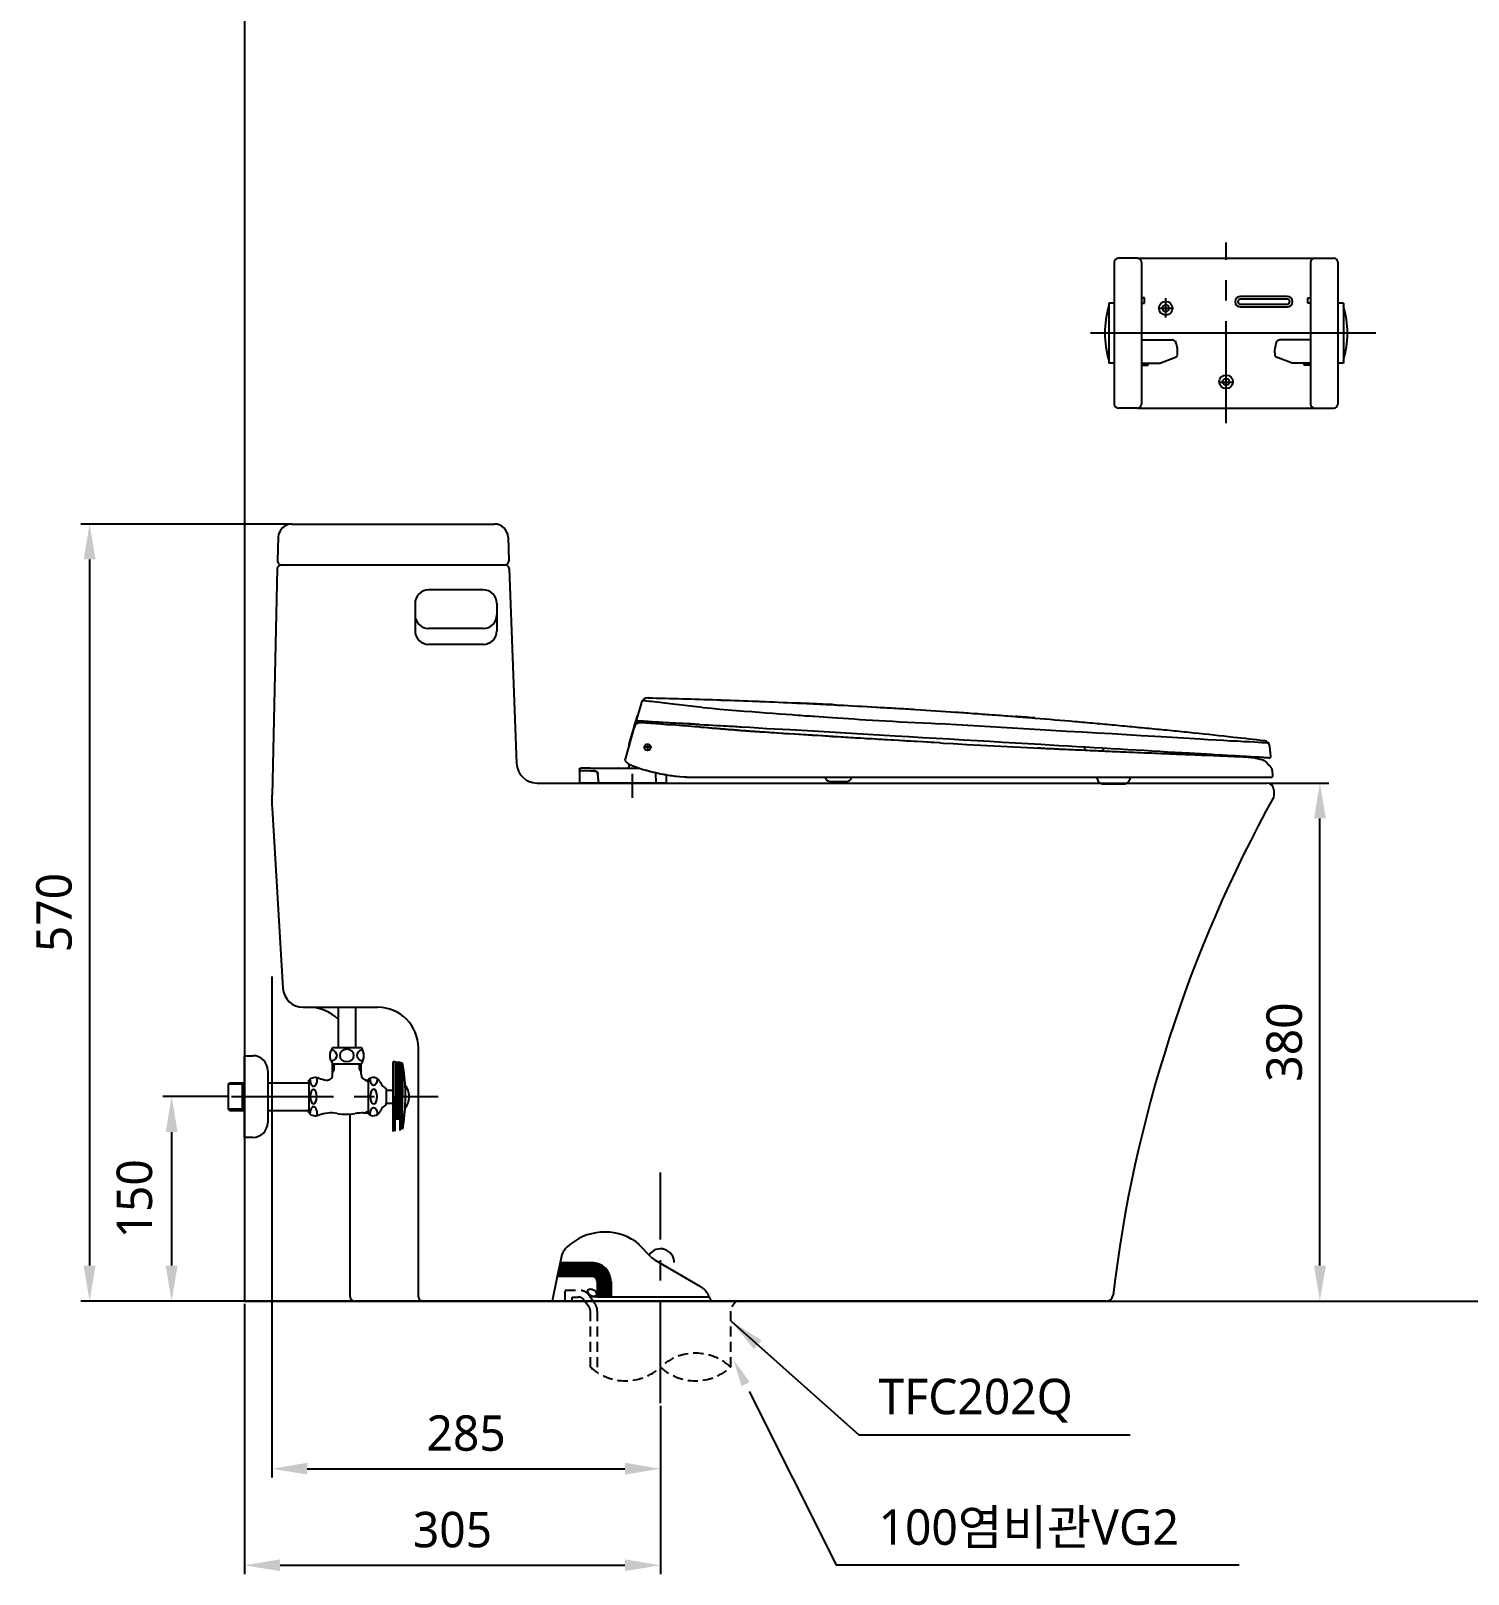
# Model space of a CAD drawing. Extents: x 1148 to 3312, y 113 to 2377.
# Drawn here: x 1155 to 2210, y 113 to 1245 of the extents above; entities that cross this region are included whole.
import ezdxf

# ---------------------------------------------------------------- set-up
doc = ezdxf.new("R2010")
doc.units = 0
doc.header["$LTSCALE"] = 30
doc.header["$MEASUREMENT"] = 0
doc.linetypes.add('CENTER', pattern=[2, 1.25, -0.25, 0.25, -0.25])
doc.linetypes.add('HIDDEN', pattern=[0.375, 0.25, -0.125])
doc.layers.get('0').update_dxf_attribs({"linetype": 'CONTINUOUS'})
doc.layers.get('DEFPOINTS').update_dxf_attribs({"linetype": 'CONTINUOUS'})
for name, color, linetype in [('1', 7, 'CONTINUOUS'), ('2', 2, 'CONTINUOUS'), ('3', 3, 'CONTINUOUS'), ('4', 4, 'CONTINUOUS'), ('6', 6, 'CONTINUOUS'), ('CENTER', 2, 'CENTER'), ('FAUCET', 4, 'CONTINUOUS')]:
    doc.layers.add(name, color=color, linetype=linetype)
doc.styles.add('ROMANS', font='romans', dxfattribs={"height": 10.144927})
doc.styles.get("Standard").update_dxf_attribs({"font": 'NanumGothic.ttf'})
doc.dimstyles.get("Standard").update_dxf_attribs({"dimtxt": 2.7, "dimasz": 2.5, "dimexe": 1.5, "dimexo": 1.5, "dimgap": 1.5, "dimtad": 1, "dimdec": 0, "dimlfac": 10, "dimzin": 0, "dimdsep": 46, "dimtxsty": 'Standard', "dimcen": 0, "dimclrt": 2, "dimadec": 0, "dimazin": 0, "dimtfac": 1, "dimtdec": 0, "dimtmove": 0, "dimatfit": 3, "dimfxl": 0, "dimtolj": 1, "dimtzin": 0, "dimarcsym": 0})

# ---------------------------------------------------------------- blocks, each defined once
blk = doc.blocks.new('*D11')
at = {"layer": '3', "color": 3, "lineweight": -2}
for p, q in [((1312.3, 310.9), (1312.3, 112.6)), ((1617.3, 236.1), (1617.3, 112.6)), ((1338.3, 119.1), (1591.3, 119.1))]:
    blk.add_line(p, q, dxfattribs=at)
at = {"layer": '3', "color": 3}
for points in [[(1338.3, 123.4), (1338.3, 114.8), (1312.3, 119.1)], [(1591.3, 123.4), (1591.3, 114.8), (1617.3, 119.1)]]:
    blk.add_solid(points, dxfattribs=at)
at = {"layer": 'DEFPOINTS', "color": 0}
for p in [(1312.3, 312.9), (1617.3, 238), (1617.3, 119.1)]:
    blk.add_point(p, dxfattribs=at)
at = {"layer": '3', "color": 2, "insert": (1464.8, 145.1), "char_height": 26, "attachment_point": 5}
blk.add_mtext('\\A1;305', dxfattribs=at)
blk = doc.blocks.new('*D12')
at = {"layer": '1', "color": 3, "lineweight": -2}
for p, q in [((1300.7, 462.9), (1252.3, 462.9)), ((1258.8, 338.9), (1258.8, 436.9)), ((1310.4, 312.9), (1252.3, 312.9))]:
    blk.add_line(p, q, dxfattribs=at)
at = {"layer": '1', "color": 3}
for points in [[(1254.4, 436.9), (1263.1, 436.9), (1258.8, 462.9)], [(1254.4, 338.9), (1263.1, 338.9), (1258.8, 312.9)]]:
    blk.add_solid(points, dxfattribs=at)
at = {"layer": 'DEFPOINTS', "color": 0}
for p in [(1258.8, 462.9), (1302.6, 462.9), (1312.3, 312.9)]:
    blk.add_point(p, dxfattribs=at)
at = {"layer": '1', "color": 2, "insert": (1231.6, 387.9), "char_height": 26, "attachment_point": 5, "rotation": 90}
blk.add_mtext('\\A1;150', dxfattribs=at)
blk = doc.blocks.new('*D10')
at = {"color": 3, "lineweight": -2, "ltscale": 10}
for p, q in [((1332.3, 550.9), (1332.3, 183.4)), ((1617.3, 236.1), (1617.3, 183.4)), ((1358.3, 189.9), (1591.3, 189.9))]:
    blk.add_line(p, q, dxfattribs=at)
at = {"color": 3, "ltscale": 10}
for points in [[(1358.3, 194.3), (1358.3, 185.6), (1332.3, 189.9)], [(1591.3, 194.3), (1591.3, 185.6), (1617.3, 189.9)]]:
    blk.add_solid(points, dxfattribs=at)
at = {"layer": 'DEFPOINTS', "color": 0, "ltscale": 10}
for p in [(1332.3, 552.9), (1617.3, 238), (1617.3, 189.9)]:
    blk.add_point(p, dxfattribs=at)
at = {"color": 2, "ltscale": 10, "insert": (1474.8, 215.9), "char_height": 26, "attachment_point": 5}
blk.add_mtext('\\A1;285', dxfattribs=at)
blk = doc.blocks.new('*D25')
at = {"layer": '3', "color": 3, "lineweight": -2}
for p, q in [((2064.3, 692.9), (2107.6, 692.9)), ((2101.1, 338.9), (2101.1, 666.9)), ((1946.3, 312.9), (2107.6, 312.9))]:
    blk.add_line(p, q, dxfattribs=at)
at = {"layer": '3', "color": 3}
for points in [[(2096.8, 666.9), (2105.5, 666.9), (2101.1, 692.9)], [(2096.8, 338.9), (2105.5, 338.9), (2101.1, 312.9)]]:
    blk.add_solid(points, dxfattribs=at)
at = {"layer": 'DEFPOINTS', "color": 0}
for p in [(2062.3, 692.9), (2101.1, 692.9), (1944.4, 312.9, 0)]:
    blk.add_point(p, dxfattribs=at)
at = {"layer": '3', "color": 2, "insert": (2075.1, 502.9), "char_height": 26, "attachment_point": 5, "rotation": 90}
blk.add_mtext('\\A1;380', dxfattribs=at)
blk = doc.blocks.new('*D21')
at = {"layer": '3', "color": 3, "lineweight": -2}
for p, q in [((1345, 882.9), (1192.1, 882.9)), ((1198.6, 856.9), (1198.6, 338.9)), ((1390.9, 312.9), (1192.1, 312.9))]:
    blk.add_line(p, q, dxfattribs=at)
at = {"layer": '3', "color": 3}
for points in [[(1194.2, 856.9), (1202.9, 856.9), (1198.6, 882.9)], [(1194.2, 338.9), (1202.9, 338.9), (1198.6, 312.9)]]:
    blk.add_solid(points, dxfattribs=at)
at = {"layer": 'DEFPOINTS', "color": 0}
for p in [(1347, 882.9), (1198.6, 312.9), (1392.8, 312.9)]:
    blk.add_point(p, dxfattribs=at)
at = {"layer": '3', "color": 2, "insert": (1172.6, 597.9), "char_height": 26, "attachment_point": 5, "rotation": 90}
blk.add_mtext('\\A1;570', dxfattribs=at)
blk = doc.blocks.new('A$C0A0E4DA4')
at = {"color": 2, "ltscale": 50}
for p, q in [((41.9, 58), (42.5, 60.1)), ((42.5, 60.1), (42.6, 60.5)), ((36.9, 41.2), (40.1, 51.8)), ((40.1, 51.8), (40.2, 51.8)), ((40.2, 51.8), (40.3, 51.8)), ((40.3, 51.8), (40.3, 51.8)), ((52.4, 37.1), (47.7, 37.1)), ((50, 39.5), (50, 34.7)), ((507.3, 30.6), (506.6, 37.7)), ((0, 20.8), (0, 19.8)), ((0, 20.8), (0, 19.8)), ((8, 19.8), (0, 19.8)), ((0, 19.3), (0, 19.1)), ((0, 19.1), (0, 10.8)), ((8, 19.8), (0.5, 19.8)), ((1.5, 19.8), (0.5, 19.8)), ((8, 21.8), (1, 21.8)), ((4.4, 19.8), (1.5, 19.8)), ((7.8, 19.8), (8.9, 19.8)), ((8, 21.8), (43.7, 21.8)), ((8, 19.8), (11.1, 19.8)), ((8, 19.8), (9.8, 19.8)), ((11, 19.8), (9.8, 19.8)), ((14, 12.5), (13.5, 17.5)), ((14.3, 10.8), (13.6, 17.6)), ((14.1, 10.8), (14, 12.5)), ((38.8, 17.6), (38.8, 0)), ((64, 10.8), (63.9, 16.9)), ((80.2, 15.3), (264.5, 15.3)), ((264.5, 15.3), (353.6, 15.3)), ((353.6, 15.3), (467.3, 15.3)), ((467.3, 15.3), (507.8, 15.3)), ((508.8, 16.4), (508.5, 19.9)), ((64, 10.8), (0, 10.8))]:
    blk.add_line(p, q, dxfattribs=at)
for points in [[(45.2, 69), (41.8, 57.8)], [(45.3, 69.7), (45.3, 69.4), (45.2, 69)], [(45.2, 69), (45.2, 69.1)], [(45.2, 69), (45.2, 69)], [(90.3, 66.3), (85.9, 66.8), (81.5, 67.3), (77.3, 67.8), (73.2, 68.3), (70.9, 68.5), (68.7, 68.8), (66.6, 69.1), (64.5, 69.3), (62.6, 69.5), (60.7, 69.8), (58.9, 70), (56.7, 70.2), (54.7, 70.4), (52.9, 70.6), (51.3, 70.8), (49.8, 71), (48.6, 71.1), (47.4, 71.2), (46.4, 71.3), (46.1, 71.3)], [(186.8, 68.3), (185.5, 68.4), (184.1, 68.4), (182.4, 68.5), (180.6, 68.6), (178.6, 68.7), (176.4, 68.8), (174, 68.9), (171.4, 69.1), (168.6, 69.2), (165.7, 69.3), (162.5, 69.5), (159.2, 69.6)], [(161, 69.5), (159.2, 69.6)], [(41.3, 56), (41.4, 56.4), (41.5, 56.8), (41.6, 57.1), (41.7, 57.3), (41.8, 57.6), (41.8, 57.6)], [(41.7, 56.9), (41.6, 56.7), (41.4, 56.4), (41.3, 56)], [(41.8, 57.6), (41.8, 57.5), (41.7, 56.9)], [(41.8, 57), (41.7, 56.9)], [(41.8, 57.6), (41.8, 57.7), (41.8, 57.8), (41.8, 57.8)], [(41.8, 57.8), (41.8, 57.7), (41.8, 57.5)], [(41.8, 57.8), (41.8, 57.7), (41.8, 57.6)], [(41.8, 57.5), (41.8, 57.6), (41.8, 57.6)], [(42.1, 56.8), (42.1, 56.8), (42, 57), (41.9, 57.1), (41.8, 57.4), (41.8, 57.5)], [(41.9, 57.9), (41.9, 57.5), (42, 57.2), (42.2, 56.9), (42.5, 56.7)], [(42.4, 56.6), (42.3, 56.7), (42.1, 56.8)], [(42.4, 56.7), (42.5, 56.6)], [(42.5, 56.6), (42.4, 56.6)], [(42.4, 56.6), (42.4, 56.6), (42.5, 56.6)], [(42.5, 56.7), (42.8, 56.6), (43.3, 56.6), (43.8, 56.6), (44.5, 56.5), (45.2, 56.5), (46, 56.4), (46.8, 56.4), (47.6, 56.3), (48.4, 56.3), (49.3, 56.2), (50.1, 56.2), (50.8, 56.1), (51.6, 56.1), (52.3, 56), (53.1, 56), (54, 55.9), (55.1, 55.9), (56.5, 55.8), (58, 55.7), (59.7, 55.6), (61.5, 55.5), (63.6, 55.4), (65.9, 55.2), (68.1, 55.1), (70.5, 55), (73, 54.8), (75.7, 54.7), (78, 54.5), (80.3, 54.4), (82.8, 54.2), (85.4, 54.1), (87.6, 54)], [(42.5, 56.6), (42.5, 56.6), (42.5, 56.6)], [(90.3, 66.3), (96.8, 65.7), (103.1, 65.2), (109.2, 64.7), (115.2, 64.2), (121, 63.7), (126.5, 63.3), (131.8, 62.9), (136.9, 62.5), (141.9, 62.1), (146.7, 61.7), (151.4, 61.4), (155.9, 61.1), (160.2, 60.7), (162.1, 60.6), (163.9, 60.5), (165.7, 60.3), (167.5, 60.2), (169.2, 60.1), (170.9, 60), (172.6, 59.9), (175.6, 59.6), (178.7, 59.4), (182.1, 59.2), (185.7, 58.9), (189.4, 58.7), (193.4, 58.4), (197.4, 58.2), (201.5, 57.9), (205.8, 57.6), (210.2, 57.3), (214.9, 57.1), (219.7, 56.8), (224.7, 56.5), (229.9, 56.2), (235.2, 55.9), (240.8, 55.6), (246.4, 55.3), (252.2, 55), (258.1, 54.7), (264.3, 54.4)], [(334.2, 58.6), (332, 58.7), (329.9, 58.9), (327.9, 59.1), (326, 59.2), (324.3, 59.4), (322.7, 59.5), (321.2, 59.6), (319.8, 59.7)], [(40, 51.1), (33.5, 28.3)], [(40.6, 52.5), (40.4, 52.1), (40.1, 51.4), (40, 51.1)], [(40.1, 51.8), (40.2, 52.3), (40.4, 52.9), (40.5, 53.4), (40.7, 54), (40.9, 54.5), (41, 55), (41.2, 55.5), (41.3, 56), (41.3, 56)], [(40.1, 51.8), (40.5, 52.6)], [(40.1, 51.3), (40.3, 51.9), (40.4, 52)], [(40.2, 51.9), (40.2, 51.7), (40.1, 51.3)], [(40.2, 51.9), (40.5, 52.6), (41, 53.3), (41.6, 54), (42.2, 54.5), (43, 54.9), (43.8, 55.2), (44.6, 55.3), (45.3, 55.3)], [(40.5, 52.3), (40.6, 52.5)], [(40.6, 52.7), (40.6, 52.8), (41.2, 53.7), (41.5, 54.3), (41.8, 54.8), (42, 55.3), (42.3, 55.6), (42.4, 56), (42.6, 56.2), (42.7, 56.5), (42.7, 56.6)], [(42.5, 56.6), (42.5, 56.6), (42.7, 56.6)], [(42.7, 56.6), (42.8, 56.5)], [(42.7, 56.6), (42.8, 56.6)], [(45.3, 55.3), (59.6, 54.3), (66.3, 53.7)], [(50.5, 56.1), (50.2, 55.5), (49.9, 55)], [(135.7, 48.1), (135.5, 48.1), (134.8, 48.2), (134, 48.2), (133.2, 48.3), (132.6, 48.3), (132, 48.4), (131.4, 48.4), (130.7, 48.5), (129.8, 48.5), (128.8, 48.6), (127.9, 48.7), (127.1, 48.7), (126.5, 48.7), (125.9, 48.8), (125.3, 48.8), (124.5, 48.9), (123.8, 48.9), (123, 49), (122.4, 49), (121.8, 49.1), (121.2, 49.1), (120.6, 49.2), (120, 49.2), (119.2, 49.3), (118.5, 49.3), (117.7, 49.4), (116.9, 49.5), (116, 49.5), (115.2, 49.6), (114.7, 49.6), (114.2, 49.7), (113.5, 49.7), (112.8, 49.8), (112.2, 49.8), (111.7, 49.9), (111.1, 49.9), (110.4, 50), (109.7, 50), (108.9, 50.1), (108, 50.2), (107.2, 50.2), (106.5, 50.3), (105.9, 50.4), (105.4, 50.4), (105.1, 50.4), (104.9, 50.4), (104.6, 50.5), (104.4, 50.5), (104, 50.5), (103.7, 50.5), (103.4, 50.6), (103, 50.6), (102.5, 50.6), (101.7, 50.7), (100.8, 50.8), (100, 50.9), (99.2, 50.9), (98.6, 51), (97.7, 51), (96.8, 51.1), (95.8, 51.2), (94.7, 51.3), (93.6, 51.4), (91.5, 51.6), (89.5, 51.7), (87, 52), (84.6, 52.2), (82.3, 52.4), (80, 52.6), (77.6, 52.8), (75.4, 52.9), (73.1, 53.1), (70.8, 53.3), (68.5, 53.5), (66.3, 53.7), (66.3, 53.7)], [(87.6, 53.9), (84.7, 54.1), (81.8, 54.3), (79, 54.4), (76.2, 54.6), (74.8, 54.7)], [(87.6, 54), (88.1, 53.9), (91.6, 53.7), (94.8, 53.5), (97.9, 53.4), (100.7, 53.2), (103.4, 53), (105.8, 52.9), (108, 52.8), (109.9, 52.7), (111.5, 52.6), (113.1, 52.5), (114.5, 52.4), (115.9, 52.3), (117.4, 52.2), (118.8, 52.1), (125, 51.8), (131.3, 51.4), (137.6, 51), (154.5, 50.1), (171.4, 49.1), (191.5, 47.9), (211.6, 46.7), (231.7, 45.5), (241.7, 45), (251.7, 44.4), (261.8, 43.8), (271.8, 43.2), (281.8, 42.6), (291.8, 42), (301.2, 41.5), (310.6, 40.9), (319.9, 40.4), (329.2, 39.9), (338.4, 39.3), (345.1, 38.9), (351.7, 38.5), (358.3, 38.2), (364.8, 37.8), (371.3, 37.4), (377.6, 37), (383.8, 36.7), (390, 36.3), (396.1, 35.9), (402.2, 35.6), (408.2, 35.2), (414.2, 34.9), (420, 34.5), (425.7, 34.2), (431.3, 33.9), (436.7, 33.6), (442, 33.3), (447.2, 33), (451.5, 32.7), (455.8, 32.5), (459.9, 32.2), (464, 32), (468, 31.7), (471.8, 31.5), (475.2, 31.3), (478.5, 31.1), (481.6, 31), (484.5, 30.8), (487.3, 30.6), (489.2, 30.5), (490.9, 30.4), (492.6, 30.3), (494.2, 30.2), (495.7, 30.1), (497.1, 30), (498.4, 30), (499.6, 29.9), (500.1, 29.9), (500.6, 29.8), (501.1, 29.8), (501.5, 29.8), (501.9, 29.8), (502.3, 29.7), (502.7, 29.7), (503.1, 29.7), (503.5, 29.7), (503.9, 29.6), (504.4, 29.6), (504.8, 29.6), (505.2, 29.6), (505.5, 29.6), (505.9, 29.5), (506.1, 29.5), (506.3, 29.5), (506.5, 29.5), (506.5, 29.5)], [(264.4, 40.3), (258, 40.6), (251.8, 41), (245.8, 41.3), (240, 41.7), (234.4, 42), (229, 42.3), (224.1, 42.6), (219.5, 42.9), (215, 43.2), (210.6, 43.4), (206.5, 43.7), (202.6, 43.9), (198.9, 44.1), (195.3, 44.4), (191.9, 44.6), (188.8, 44.8), (185.8, 44.9), (183.1, 45.1), (180.4, 45.3), (177.6, 45.4), (171.1, 45.8), (164.5, 46.3), (157.6, 46.7), (150.6, 47.1), (143.3, 47.6), (140.6, 47.8), (137.9, 47.9), (135.4, 48.1), (133, 48.2), (130.8, 48.4), (128.8, 48.5), (127, 48.6), (125.5, 48.8), (124, 48.9), (122.8, 48.9), (121.8, 49)], [(136.2, 48.1), (121.8, 49)], [(136.1, 48.1), (136.1, 48.1), (135.9, 48.1), (135.7, 48.1), (135.7, 48.1)], [(264.3, 40.3), (234.6, 42), (204.8, 43.8), (175, 45.7), (145.2, 47.5), (136.2, 48.1)], [(505.7, 40.1), (505.6, 40.1), (504.4, 40.2), (502.7, 40.3), (500.5, 40.4), (497.8, 40.6), (494.7, 40.8), (491.1, 41), (487.1, 41.2), (482.7, 41.5), (477.9, 41.7), (472.6, 42), (467, 42.4), (461.1, 42.7), (455.1, 43.1), (447.2, 43.5), (439.1, 44), (430.8, 44.5), (422.1, 45), (412, 45.6), (401.5, 46.2), (390.8, 46.9), (379.9, 47.5), (368.8, 48.1), (357.4, 48.8), (346, 49.5), (329.9, 50.4), (313.6, 51.4), (297.2, 52.4), (280.8, 53.3), (264.3, 54.4)], [(36.4, 38.6), (36.3, 38)], [(36.6, 40.1), (36.6, 39.9), (36.6, 39.7)], [(37, 40.5), (36.9, 41.2)], [(264.3, 40.3), (264.4, 40.3)], [(264.4, 40.3), (264.4, 40.3), (264.3, 40.3)], [(264.4, 40.3), (266.8, 40.2)], [(266.8, 40.2), (274.3, 39.8), (284.3, 39.2), (294.2, 38.7), (304.1, 38.1), (314, 37.6), (323.6, 37.1), (333.2, 36.6), (336.1, 36.5)], [(336.7, 36.4), (336.7, 36.4), (336.1, 36.5)], [(336.4, 36.4), (336.1, 36.5)], [(345.4, 36), (345.1, 36), (344.3, 36), (343.4, 36.1), (342.4, 36.1), (341.4, 36.2), (340.4, 36.2), (339.6, 36.3), (338.8, 36.3), (338.1, 36.4), (337.7, 36.4), (337.2, 36.4), (336.7, 36.4)], [(487.6, 29.9), (487.4, 29.9), (487, 29.9), (486.5, 30), (485.9, 30), (485.3, 30), (484.6, 30), (483.9, 30.1), (483.1, 30.1), (482.3, 30.1), (481.5, 30.2), (480.6, 30.2), (479, 30.3), (477.3, 30.3), (475.6, 30.4), (473.7, 30.5), (471.7, 30.6), (469.6, 30.7), (467.4, 30.8), (464.9, 30.9), (462.2, 31), (459.5, 31.1), (456.7, 31.2), (455.4, 31.3), (454.1, 31.3), (452.9, 31.4), (451.7, 31.4), (450.5, 31.5), (449.4, 31.5), (448.1, 31.5), (446.4, 31.6), (444.5, 31.7), (442.4, 31.8), (441.1, 31.8), (439.8, 31.9), (438.4, 31.9), (437.3, 32), (436.4, 32), (435.7, 32), (435.1, 32.1), (434.3, 32.1), (433.4, 32.1), (432.6, 32.2), (431.7, 32.2), (430.8, 32.2), (430, 32.3), (429.3, 32.3), (427.1, 32.4), (424.6, 32.5), (422.1, 32.6), (419.8, 32.7), (417.4, 32.8), (414.8, 32.9), (412.2, 33), (409.5, 33.1), (406.6, 33.2), (403.6, 33.3), (400.7, 33.5), (398.9, 33.5), (397.1, 33.6), (395.5, 33.7), (394.1, 33.8), (392.6, 33.8), (391, 33.9), (389.3, 34), (387.5, 34), (385.8, 34.1), (384, 34.2), (382.3, 34.3), (380.8, 34.3), (379.4, 34.4), (378, 34.5), (376.7, 34.5), (374.7, 34.6), (372.8, 34.7), (370.8, 34.8), (368.6, 34.9), (366.3, 35), (363.8, 35.1), (362.1, 35.2), (360.4, 35.3), (358.8, 35.3), (357.1, 35.4), (356.2, 35.5), (355.3, 35.5), (354.6, 35.5), (354, 35.6), (353.4, 35.6), (352.7, 35.6), (351.8, 35.7), (350.9, 35.7), (350.1, 35.8), (349.4, 35.8), (348.8, 35.8), (347.9, 35.9), (347, 35.9), (346, 36), (345.4, 36)], [(33.4, 28.1), (33.5, 28.3)], [(33.5, 27.8), (33.5, 27.8), (33.4, 28.1), (33.4, 28.1)], [(33.5, 27.8), (33.5, 27.7), (33.6, 27.3), (33.7, 27), (33.9, 26.7), (34, 26.6), (34.2, 26.4), (34.5, 26.2), (34.8, 25.9), (35.2, 25.6), (35.6, 25.3), (36, 25), (36.5, 24.8), (36.9, 24.6), (37.4, 24.3), (38.3, 23.9), (39.3, 23.4), (40.6, 22.9), (41.3, 22.7), (42.1, 22.4), (43.1, 22), (44.1, 21.7), (45.3, 21.3), (46.7, 20.9), (48.2, 20.5), (49.8, 20), (51.6, 19.6), (53.4, 19.1), (55.3, 18.7), (57.4, 18.2), (59.7, 17.7), (62.1, 17.3), (64.2, 16.9), (66.5, 16.5), (68.8, 16.2), (71.3, 15.9), (73.8, 15.6), (76.4, 15.5)], [(33.6, 28.7), (33.6, 28.6)], [(36.3, 22.8), (36.3, 22.5), (36.2, 22.3), (36, 22), (35.8, 21.9)], [(36.3, 24.9), (36.3, 22.8)], [(437.5, 32), (437.3, 32), (437, 32)], [(487.6, 29.9), (487.3, 29.9), (487, 29.9), (486.5, 30), (486.4, 30)], [(494.9, 29.3), (494.4, 29.4), (493.3, 29.5), (492.6, 29.6), (492, 29.6), (491.4, 29.7), (490.8, 29.7), (490.2, 29.8), (489.9, 29.8), (489.8, 29.8), (489.7, 29.8), (489.6, 29.8), (489.4, 29.8), (489.2, 29.8), (489, 29.8), (488.8, 29.8), (488.4, 29.9), (488, 29.9), (487.6, 29.9)], [(494.9, 29.3), (494.9, 29.3)], [(495, 29.3), (495, 29.3), (495, 29.3), (495, 29.3)], [(495.9, 29.1), (495, 29.3)], [(501.6, 27.6), (500.7, 27.9), (499.5, 28.2), (498.5, 28.5), (497.6, 28.7), (496.9, 28.9), (496.3, 29), (495.9, 29.1)], [(501.8, 27.5), (501.7, 27.5), (501.6, 27.6)], [(504.9, 25), (504.5, 25.5), (504.2, 25.9), (504, 26.1), (503.8, 26.3), (503.6, 26.4), (503.4, 26.6), (503.2, 26.8), (502.8, 27), (502.4, 27.3), (501.8, 27.5), (501.8, 27.5)], [(506, 23.7), (506, 23.7), (505.9, 23.8), (505.8, 23.9), (505.6, 24), (505.4, 24.2), (505.2, 24.6), (504.9, 25)], [(508.5, 19.9), (508.3, 20.6), (508.1, 21.2), (507.8, 21.8), (507.5, 22.4), (507.1, 22.8), (506.7, 23.2), (506.3, 23.5), (506, 23.7)], [(506.3, 29.5), (506.5, 29.5)], [(506.5, 29.5), (506.5, 29.5), (506.7, 29.6), (506.9, 29.7), (507.1, 29.8), (507.3, 30.1), (507.3, 30.3), (507.3, 30.6)], [(0, 20.8), (0.1, 21.2), (0.3, 21.5), (0.6, 21.7), (1, 21.8)], [(0, 19.3), (0, 19.5), (0.1, 19.6), (0.3, 19.7), (0.5, 19.8)], [(0, 19.3), (0, 10.8)], [(11, 19.8), (11.2, 19.8)], [(11.2, 19.8), (11.4, 19.7), (11.9, 19.6), (12.1, 19.5), (12.3, 19.4), (12.5, 19.3), (12.7, 19.1), (12.9, 18.9), (13.2, 18.5), (13.4, 18.1), (13.5, 17.5)], [(35.3, 21.8), (35.5, 21.8)], [(35.8, 21.9), (35.6, 21.9), (35.5, 21.8)], [(49.8, 20), (49.9, 20), (52.2, 19.4), (54.5, 18.8), (57, 18.3), (59.6, 17.7), (62.2, 17.2), (65, 16.7), (67.8, 16.3), (70.6, 15.9), (73.5, 15.6), (76.4, 15.4)], [(55.9, 18.5), (56, 10.8)], [(76.4, 15.4), (76.4, 15.5), (76.4, 15.5)], [(76.4, 15.4), (80.2, 15.3)], [(76.6, 15.4), (76.6, 15.4)], [(76.6, 15.4), (76.7, 15.4)], [(76.6, 15.4), (76.7, 15.4)], [(180.1, 15.3), (180.1, 15.2), (180.7, 14.1), (181.3, 13.4)], [(181.3, 13.4), (181.8, 12.8), (182.5, 12.4), (183.2, 12.1), (184, 11.9)], [(184, 11.9), (184.2, 11.9), (184.6, 11.9), (185.2, 11.9)], [(194.9, 11.9), (195.5, 11.9), (195.9, 11.9), (196.1, 11.9)], [(196.1, 11.9), (196.9, 12.1), (197.6, 12.4), (198.2, 12.8), (198.8, 13.4)], [(198.8, 13.4), (199.3, 14.1), (199.9, 15.2), (200, 15.3)], [(379.1, 15.3), (379.2, 15.2), (379.4, 14.5), (379.7, 13.9), (380, 13.3), (380.4, 12.7), (380.9, 12)], [(380.9, 12), (381.1, 11.7), (381.5, 11.4), (381.8, 11.1), (382.2, 10.9), (383, 10.6), (383.6, 10.4)], [(400.2, 10.4), (400.8, 10.6), (401.5, 10.9), (401.9, 11.1), (402.3, 11.4), (402.7, 11.7), (402.9, 12)], [(402.9, 12), (403.4, 12.7), (403.8, 13.3), (404.1, 13.9), (404.3, 14.5), (404.6, 15.2), (404.6, 15.3)], [(402.9, 12), (403, 12.1)], [(399.9, 10.4), (400.2, 10.4)]]:
    blk.add_lwpolyline(points, dxfattribs=at)
blk.add_circle((50, 37.1), 2.37, dxfattribs=at)
for centre, radius, start, end in [((50.2, 68.4), 5, 88.5953, 163.5), ((374.7, 39), 5, 197.8332, 221.1124), ((377.7, 41.6), 9, 221.1122, 229.99), ((377.7, 41.6), 9, 304.8468, 318.8878), ((380.7, 39), 5, 318.8876, 331.1251), ((501.6, 37.2), 5, 6, 83.4433), ((11.1, 17.3), 2.5, 5.9994, 89.9994), ((507.8, 16.3), 1, 270, 6)]:
    blk.add_arc(centre, radius, start, end, dxfattribs=at)
for points, knots in [([(45.4, 69.8), (45.4, 69.8), (45.4, 69.8), (45.4, 69.8), (45.4, 69.7), (45.3, 69.7)], [0.0000005, 0.0000005, 0.0000005, 0.0000005, 0.3333333, 0.6666667, 0.9999995, 0.9999995, 0.9999995, 0.9999995]), ([(50.3, 73.4), (67.1, 73), (85.1, 72.5), (103.1, 71.9), (104.3, 71.8)], [0.0000193, 0.0000193, 0.0000193, 0.0000193, 0.277279, 0.2967851, 0.2967851, 0.2967851, 0.2967851]), ([(104.3, 71.8), (112.9, 71.5), (122.4, 71.2), (132, 70.8), (133, 70.8)], [0.2967851, 0.2967851, 0.2967851, 0.2967851, 0.4378889, 0.4544033, 0.4544033, 0.4544033, 0.4544033]), ([(133, 70.8), (141.7, 70.4), (150.6, 70), (159.5, 69.6), (159.6, 69.6)], [0.4544033, 0.4544033, 0.4544033, 0.4544033, 0.5984987, 0.6006749, 0.6006749, 0.6006749, 0.6006749]), ([(186.8, 68.3), (187.3, 68.3), (188.5, 68.2), (189.7, 68.1), (190.4, 68.1)], [0.74993429, 0.74993429, 0.74993429, 0.74993429, 0.75910855, 0.76977684, 0.76977684, 0.76977684, 0.76977684]), ([(190.4, 68.1), (199.5, 67.6), (209, 67.1), (218.5, 66.6), (219, 66.5)], [0.7697768, 0.7697768, 0.7697768, 0.7697768, 0.9197184, 0.9272582, 0.9272582, 0.9272582, 0.9272582]), ([(232.2, 65.8), (237.1, 65.5), (251.7, 64.6), (266.4, 63.6), (276.2, 62.9), (276.3, 62.9)], [0, 0, 0, 0, 0.1000262, 0.3000204, 0.3019588, 0.3019588, 0.3019588, 0.3019588]), ([(276.3, 62.9), (281.1, 62.6), (285.8, 62.2), (290.6, 61.9), (290.6, 61.9)], [0.30195879, 0.30195879, 0.30195879, 0.30195879, 0.40001749, 0.40009326, 0.40009326, 0.40009326, 0.40009326]), ([(305.2, 60.8), (305.2, 60.8), (310, 60.5), (315, 60.1), (319.9, 59.7), (320, 59.7)], [0.4999268, 0.4999268, 0.4999268, 0.4999268, 0.5000146, 0.6000117, 0.6014497, 0.6014497, 0.6014497, 0.6014497]), ([(334, 58.6), (334.1, 58.6), (343.9, 57.8), (358.6, 56.5), (373.2, 55.3), (378, 54.8)], [0.6977902, 0.6977902, 0.6977902, 0.6977902, 0.7000088, 0.900003, 1, 1, 1, 1]), ([(378, 54.8), (382.9, 54.4), (392.6, 53.5), (407.2, 52.1), (421.7, 50.7), (436.3, 49.3), (455.7, 47.3), (477.6, 44.9), (494.8, 43), (502.2, 42.1)], [0, 0, 0, 0, 0.117162, 0.234325, 0.351487, 0.468649, 0.585811, 0.820136, 1, 1, 1, 1]), ([(36.4, 38.6), (36.4, 38.6), (36.5, 39.1), (36.6, 39.7), (36.7, 40.4), (36.7, 40.6)], [0.312838, 0.312838, 0.312838, 0.312838, 0.3333333, 0.6666667, 0.8441628, 0.8441628, 0.8441628, 0.8441628]), ([(194.9, 11.9), (195.4, 11.9), (195.7, 11.9), (195.7, 11.9), (195.7, 11.9)], [0, 0, 0, 0, 0.5, 0.5000246, 0.5000246, 0.5000246, 0.5000246]), ([(383.6, 10.4), (385.2, 10.4), (386.7, 10.4), (389.2, 10.4), (390.6, 10.4)], [0.0165212, 0.0165212, 0.0165212, 0.0165212, 0.5, 1, 1, 1, 1])]:
    blk.add_open_spline(points, degree=3, knots=knots, dxfattribs=at)
for points in [[(159.6, 69.6), (166, 69.3), (172.4, 69), (178.8, 68.7)], [(179, 68.7), (181.6, 68.6), (184.2, 68.4), (186.8, 68.3)], [(219, 66.5), (223.4, 66.3), (227.8, 66), (232.2, 65.8)], [(290.6, 61.9), (295.2, 61.6), (299.8, 61.2), (304.4, 60.9)], [(304.4, 60.9), (304.4, 60.9), (304.4, 60.9), (304.4, 60.9)], [(304.4, 60.9), (304.6, 60.9), (304.8, 60.9), (305, 60.8)], [(305, 60.8), (305, 60.8), (305, 60.8), (305.1, 60.8)], [(305.1, 60.8), (305.1, 60.8), (305.1, 60.8), (305.1, 60.8)], [(305.1, 60.8), (305.1, 60.8), (305.1, 60.8), (305.2, 60.8)], [(320, 59.7), (324.6, 59.3), (329.3, 59), (334, 58.6)], [(36.7, 40.6), (36.8, 40.8), (36.8, 41), (36.9, 41.2)], [(28.6, 21.8), (28.5, 21.8), (28.5, 21.8), (28.5, 21.8)], [(28.6, 21.8), (28.5, 21.8), (28.5, 21.8), (28.5, 21.8)], [(28.7, 21.8), (28.7, 21.8), (28.7, 21.8), (28.6, 21.8)], [(76.7, 15.4), (77.1, 15.4), (77.9, 15.4), (79, 15.3), (79.8, 15.3), (80.2, 15.3)], [(184.4, 11.9), (184.4, 11.9), (184.7, 11.9), (185.2, 11.9)], [(185.2, 11.9), (185.7, 11.9), (186.5, 11.9), (187.5, 11.9)], [(187.5, 11.9), (187.6, 11.9), (187.9, 11.9), (188.1, 11.9)], [(188.1, 11.9), (188.4, 11.9), (188.9, 11.9), (189.7, 11.9), (190, 11.9)], [(190, 11.9), (190.4, 11.9), (191.1, 11.9), (191.7, 11.9), (192, 11.9)], [(192, 11.9), (192.2, 11.9), (192.4, 11.9), (192.6, 11.9)], [(192.6, 11.9), (193.6, 11.9), (194.4, 11.9), (194.9, 11.9)], [(390.6, 10.4), (391.9, 10.4), (393.5, 10.4), (395.2, 10.4)], [(395.2, 10.4), (395.5, 10.4), (395.8, 10.4), (396.1, 10.4)], [(396.1, 10.4), (396.4, 10.4), (397.1, 10.4), (397.8, 10.4), (398.2, 10.4)], [(398.2, 10.4), (398.5, 10.4), (399.1, 10.4), (399.4, 10.4), (399.9, 10.4)]]:
    blk.add_open_spline(points, degree=3, dxfattribs=at)

msp = doc.modelspace()

# ---------------------------------------------------------------- linework, layer by layer
at = {"color": 7}
for p, q in [((1610.4, 345.3), (1601.5, 354.5)), ((1543.7, 341.1), (1541.7, 331)), ((1543.4, 339.9), (1572.6, 339.9)), ((1543.6, 340.9), (1569.1, 340.9)), ((1544.4, 344.6), (1543.7, 341.1)), ((1543.7, 341.1), (1567, 341.1)), ((1646.6, 323.7), (1613.7, 342.7)), ((1541.7, 331), (1537.9, 312.9)), ((1541.7, 331.8), (1580.2, 331.8)), ((1567, 331), (1541.7, 331)), ((1541.9, 332.8), (1579.8, 332.8)), ((1542.1, 333.9), (1579.3, 333.9)), ((1542.3, 334.9), (1578.7, 334.9)), ((1542.6, 335.9), (1577.9, 335.9)), ((1542.8, 336.9), (1577, 336.9)), ((1543, 337.9), (1575.9, 337.9)), ((1543.2, 338.9), (1574.5, 338.9)), ((1568.1, 330.8), (1580.6, 330.8)), ((1569.8, 329.8), (1580.8, 329.8)), ((1570.6, 328.8), (1581, 328.8)), ((1571, 327.8), (1581.1, 327.8)), ((1571.1, 316.4), (1571.1, 327)), ((1571.1, 326.8), (1581.1, 326.8)), ((1571.1, 325.8), (1581.1, 325.8)), ((1571.1, 324.8), (1581.1, 324.8)), ((1571.1, 323.8), (1581.1, 323.8)), ((1571.1, 322.8), (1581.1, 322.8)), ((1571.1, 321.8), (1581.1, 321.8)), ((1571.1, 320.8), (1581.1, 320.8)), ((1571.1, 319.8), (1581.1, 319.8)), ((1571.1, 318.7), (1581.1, 318.7)), ((1571.1, 317.7), (1581.1, 317.7)), ((1581.1, 327), (1581.1, 316.4)), ((1654.9, 312.9), (1652.4, 317.7)), ((1571.1, 315.9), (1565.9, 315.9)), ((1571.1, 316.7), (1581.1, 316.7)), ((1571.1, 315.9), (1581.1, 315.9)), ((1581.1, 315.9), (1653.3, 315.9))]:
    msp.add_line(p, q, dxfattribs=at)
at = {"color": 7, "linetype": 'HIDDEN'}
for p, q in [((1547.5, 320.8), (1557.2, 320.8)), ((1547.5, 312.9), (1547.5, 320.8)), ((1552.5, 315.8), (1557.2, 315.8)), ((1552.5, 312.9), (1552.5, 315.8)), ((1561.2, 313.7), (1565, 308.6)), ((1565.3, 316.7), (1569, 311.6)), ((1672.9, 312.9), (1669.8, 308.6)), ((1565.9, 305.6), (1565.9, 264.5)), ((1571, 305.6), (1571, 260.6)), ((1668.8, 305.6), (1668.8, 264.5))]:
    msp.add_line(p, q, dxfattribs=at)
at = {"color": 7}
msp.add_lwpolyline([(1566.4, 317, 0.062131), (1567.8, 316.6, 0.07536), (1569, 316.5, 0.107055), (1570.1, 316.9, 0.149889), (1570.6, 317.6, 0.149889), (1570.7, 318.4, 0.107055), (1570.3, 319.4, 0.07536), (1569.4, 320.3, 0.062131), (1568.2, 321, 0.062131), (1566.8, 321.5, 0.07536), (1565.5, 321.5, 0.107055), (1564.5, 321.1, 0.149889), (1563.9, 320.5, 0.149889), (1563.8, 319.7, 0.107055), (1564.3, 318.6, 0.07536), (1565.1, 317.7, 0.062131)], format="xyb", close=True, dxfattribs=at)
for centre, radius, start, end in [((1576.5, 323.2), 40.3, 55.7311, 133.1138), ((1559.2, 341.6), 15.1, 133.1138, 168.419), ((1590.6, 344), 15.1, 43.9955, 55.7311), ((1617.4, 341.1), 10.1, 0, 146.0074), ((1567, 327), 14.1, 0, 90), ((1621.2, 355.8), 15.1, 223.9955, 240.0347), ((1567, 327), 4.03, 0, 90), ((1639, 310.7), 15.1, 27.7781, 60.0347)]:
    msp.add_arc(centre, radius, start, end, dxfattribs=at)
at = {"color": 7, "linetype": 'HIDDEN'}
for centre, radius, start, end in [((1557.2, 310.8), 10.1, 36.0844, 90), ((1557.2, 310.8), 5.03, 36.0844, 90), ((1560.9, 305.6), 5.03, 0, 36.0844), ((1560.9, 305.6), 10.1, 0, 36.0844), ((1643.1, 236.7), 37.9, 47.2264, 132.7736), ((1591.7, 292.3), 37.9, 227.2264, 312.7736), ((1643.1, 292.3), 37.9, 227.2264, 312.7736)]:
    msp.add_arc(centre, radius, start, end, dxfattribs=at)
at = {"layer": '1'}
for p, q in [((1988, 1034.3), (1988, 1048.6)), ((1982.6, 1041.2), (1993.6, 1041.2)), ((2142.2, 1022.9), (1932.9, 1022.9)), ((2026.9, 986.9), (2037.9, 986.9)), ((2032.3, 980.1), (2032.3, 994.4))]:
    msp.add_line(p, q, dxfattribs=at)
at = {"layer": '3', "color": 7}
for p, q in [((1337, 873.2), (1336.4, 856)), ((1347, 882.9), (1495.6, 882.9)), ((1505.6, 873.2), (1506.2, 856)), ((1336.2, 850), (1332.4, 683.9)), ((1339.2, 852.9), (1503.4, 852.9)), ((1506.4, 850), (1511.8, 707.3)), ((1526.8, 692.9), (2062.3, 692.9)), ((2067.3, 687.9), (2067.3, 682.9)), ((1332.5, 674.5), (1340.4, 542.5)), ((1355.3, 528.4), (1409.8, 528.4)), ((1439.8, 315.9), (1439.8, 498.4)), ((1389.8, 315.9), (1389.8, 449.6)), ((1617.3, 312.9), (1392.8, 312.9)), ((1944.4, 312.9, 0), (1587, 312.9))]:
    msp.add_line(p, q, dxfattribs=at)
at = {"layer": '3'}
msp.add_lwpolyline([(1682.5, 246.6), (1746.2, 119.5), (2041.8, 119.5)], dxfattribs=at)
at = {"layer": '3', "color": 7}
for centre, radius, start, end in [((1347, 872.9), 10, 90, 178), ((1495.6, 872.9), 10, 2, 90), ((1339.2, 849.9), 3, 90, 178), ((1339.4, 855.9), 3, 178, 270), ((1503.2, 855.9), 3, 270, 2), ((1503.4, 849.9), 3, 2, 90), ((1526.8, 707.9), 15, 182, 270), ((2062.3, 687.9), 5, 0, 90), ((1432.3, 680.4), 100, 178, 183.4222), ((2942.3, 198.7), 1000, 151.0408, 173.1891), ((1355.3, 543.4, 0), 15, 183.4222, 270), ((1359.8, 498.4), 30, 45.1652, 90), ((1409.8, 498.4), 30, 0, 90), ((1944.4, 317.9), 5, 270, 353.1891), ((1392.8, 315.9), 3, 180, 270), ((1442.8, 315.9), 3, 180, 270)]:
    msp.add_arc(centre, radius, start, end, dxfattribs=at)
at = {"layer": '3'}
msp.add_solid([(1682.8, 253.5), (1670.9, 269.9), (1676.8, 250.5)], dxfattribs=at)
at = {"layer": '4'}
for p, q in [((1967.3, 1077.9), (1953.3, 1077.9)), ((1967.3, 1077.9), (2097.3, 1077.9)), ((2097.3, 1077.9), (2111.3, 1077.9)), ((1950.3, 1074.9), (1950.3, 970.9)), ((1970.3, 1074.9), (1970.3, 970.9)), ((2094.3, 1074.9), (2094.3, 970.9)), ((2114.3, 1074.9), (2114.3, 970.9)), ((1946.3, 1044.9), (1946.3, 1000.9)), ((1950.3, 1044.9), (1946.3, 1044.9)), ((1972.4, 1048.9), (1970.3, 1048.9)), ((1970.3, 1044.9), (1972.4, 1044.9)), ((1972.4, 1044.9), (1972.4, 1048.9)), ((2092.2, 1048.9), (2094.3, 1048.9)), ((2092.2, 1044.9), (2092.2, 1048.9)), ((2094.3, 1044.9), (2092.2, 1044.9)), ((2118.3, 1044.9), (2114.3, 1044.9)), ((2118.3, 1044.9), (2118.3, 1000.9)), ((1970.3, 1017.9), (1992.8, 1017.9)), ((2094.3, 1017.9), (2071.8, 1017.9)), ((1950.3, 1000.9), (1946.3, 1000.9)), ((1970.3, 1000.9), (1983.8, 1000.9)), ((1970.3, 999.3), (1975.1, 999.3)), ((1975.1, 999.3), (1975.1, 1000.9)), ((1983.8, 1000.9), (1995.3, 1005.3)), ((2080.8, 1000.9), (2069.3, 1005.3)), ((2094.3, 1000.9), (2080.8, 1000.9)), ((2089.5, 999.3), (2089.5, 1000.9)), ((2094.3, 999.3), (2089.5, 999.3)), ((2118.3, 1000.9), (2114.3, 1000.9)), ((1967.3, 967.9), (1953.3, 967.9)), ((1967.3, 967.9), (2097.3, 967.9)), ((2097.3, 967.9), (2111.3, 967.9)), ((1381, 528.4), (1381, 498.9)), ((1393.7, 528.4), (1393.7, 498.9)), ((1376.8, 498.9), (1381, 498.9)), ((1381, 498.9), (1397.8, 498.9)), ((1312.3, 432.9), (1312.3, 492.9)), ((1312.3, 492.9), (1318.3, 492.9)), ((1376.8, 486.9), (1397.8, 486.9)), ((1376.8, 478.9), (1376.8, 486.9)), ((1378.1, 482.9), (1378.1, 486.9)), ((1396.6, 482.9), (1396.6, 486.9)), ((1397.8, 479.4), (1397.8, 486.9)), ((1422.8, 488.4), (1421.3, 488.4)), ((1421.3, 487.4), (1421.3, 488.4)), ((1421.3, 462.9), (1421.3, 487.4)), ((1422.8, 488.2), (1422.8, 488.4)), ((1422.8, 488.2), (1422.8, 462.9)), ((1426.3, 487.4), (1422.8, 487.4)), ((1426.3, 487.9), (1423.1, 487.9)), ((1426.8, 487.4), (1426.3, 487.9)), ((1426.3, 487.9), (1426.3, 462.9)), ((1427.6, 487.4), (1426.8, 487.4)), ((1426.8, 487.4), (1426.8, 462.9)), ((1428.2, 486.9), (1428.2, 462.9)), ((1329.3, 481.9), (1329.3, 443.9)), ((1376.8, 482.9), (1378.1, 482.9)), ((1378.1, 482.9), (1376.8, 480.7)), ((1396.6, 482.9), (1397.8, 482.9)), ((1396.6, 482.9), (1397.8, 480.7)), ((1403.2, 474.9), (1403.2, 475.6)), ((1426.3, 486.4), (1422.8, 486.4)), ((1426.3, 485.4), (1422.8, 485.4)), ((1426.3, 484.4), (1422.8, 484.4)), ((1426.3, 483.4), (1422.8, 483.4)), ((1426.3, 482.4), (1422.8, 482.4)), ((1426.3, 481.4), (1422.8, 481.4)), ((1426.3, 480.4), (1422.8, 480.4)), ((1426.3, 479.4), (1422.8, 479.4)), ((1426.3, 478.4), (1422.8, 478.4)), ((1426.3, 477.4), (1422.8, 477.4)), ((1426.3, 476.4), (1422.8, 476.4)), ((1300.3, 472.1), (1301.3, 473.1)), ((1310.8, 472.1), (1300.3, 472.1)), ((1300.4, 453.6), (1300.4, 472.1)), ((1301.3, 473.1), (1312.3, 473.1)), ((1310.8, 452.6), (1310.8, 473.1)), ((1310.8, 472.1), (1311.8, 473.1)), ((1312.3, 472.5), (1312.3, 453.2)), ((1329.3, 473.1), (1359.3, 473.1)), ((1359.3, 472.1), (1359.3, 474.9)), ((1359.3, 472.1), (1359.3, 453.6)), ((1402.3, 474.1), (1401, 475)), ((1402.3, 474.9), (1403.2, 474.9)), ((1402.3, 474.1), (1402.3, 474.9)), ((1402.3, 474.1), (1403.2, 474.1)), ((1403.2, 450.9), (1403.2, 474.9)), ((1411.3, 474.2), (1411.9, 473.2)), ((1416.2, 468.6), (1416.2, 467.6)), ((1416.2, 467.6), (1416.2, 458.1)), ((1416.2, 467.6), (1421.3, 467.6)), ((1426.3, 475.4), (1422.8, 475.4)), ((1426.3, 474.4), (1422.8, 474.4)), ((1426.3, 473.4), (1422.8, 473.4)), ((1426.3, 472.4), (1422.8, 472.4)), ((1426.3, 471.4), (1422.8, 471.4)), ((1426.3, 470.4), (1422.8, 470.4)), ((1426.3, 469.4), (1422.8, 469.4)), ((1426.3, 468.4), (1422.8, 468.4)), ((1426.3, 467.4), (1422.8, 467.4)), ((1426.3, 466.4), (1422.8, 466.4)), ((1426.3, 465.4), (1422.8, 465.4)), ((1426.3, 464.4), (1422.8, 464.4)), ((1310.8, 453.6), (1300.3, 453.6)), ((1301.3, 452.6), (1300.3, 453.6)), ((1311.8, 452.6), (1310.8, 453.6)), ((1359.3, 450.9), (1359.3, 453.6)), ((1416.2, 458.1), (1421.3, 458.1)), ((1416.2, 457.1), (1416.2, 458.1)), ((1421.3, 437.4), (1421.3, 462.9)), ((1426.3, 463.4), (1422.8, 463.4)), ((1422.8, 437.6), (1422.8, 462.9)), ((1426.3, 462.3), (1422.8, 462.3)), ((1426.3, 461.3), (1422.8, 461.3)), ((1426.3, 460.3), (1422.8, 460.3)), ((1426.3, 459.3), (1422.8, 459.3)), ((1426.3, 458.3), (1422.8, 458.3)), ((1426.3, 457.3), (1422.8, 457.3)), ((1426.3, 456.3), (1422.8, 456.3)), ((1426.3, 455.3), (1422.8, 455.3)), ((1426.3, 454.3), (1422.8, 454.3)), ((1426.3, 453.3), (1422.8, 453.3)), ((1426.3, 437.9), (1426.3, 462.9)), ((1426.8, 438.4), (1426.8, 462.9)), ((1428.2, 438.9), (1428.2, 462.9)), ((1301.3, 452.6), (1312.3, 452.6)), ((1329.3, 452.6), (1359.3, 452.6)), ((1359.3, 452.6), (1359.3, 452.4)), ((1359.3, 450.9), (1359.3, 452.4)), ((1399.6, 450.9), (1403.2, 450.9)), ((1402.3, 451.6), (1401, 450.9)), ((1402.3, 451.6), (1403.2, 451.6)), ((1402.3, 450.9), (1402.3, 451.6)), ((1403.2, 450.1), (1403.2, 450.9)), ((1411.3, 451.5), (1411.9, 452.5)), ((1426.3, 452.3), (1422.8, 452.3)), ((1426.3, 451.3), (1422.8, 451.3)), ((1426.3, 450.3), (1422.8, 450.3)), ((1426.3, 449.3), (1422.8, 449.3)), ((1426.3, 448.3), (1422.8, 448.3)), ((1426.3, 447.3), (1422.8, 447.3)), ((1426.3, 446.3), (1422.8, 446.3)), ((1318.3, 432.9), (1312.3, 432.9))]:
    msp.add_line(p, q, dxfattribs=at)
for points in [[(2077.1, 1042.1, 1), (2077.1, 1049.9), (2042.9, 1049.9, 1), (2042.9, 1042.1)], [(2077.1, 1044.1, 1), (2077.1, 1047.9), (2042.9, 1047.9, 1), (2042.9, 1044.1)]]:
    msp.add_lwpolyline(points, format="xyb", close=True, dxfattribs=at)
for centre, radius in [((1988, 1041.2), 5), ((1988, 1041.2), 2.5), ((2032.3, 987.2), 5), ((2032.3, 987.2), 2.5)]:
    msp.add_circle(centre, radius, dxfattribs=at)
for centre, radius, start, end in [((1953.3, 1074.9), 3, 90, 180), ((1967.3, 1074.9), 3, 0, 90), ((2097.3, 1074.9), 3, 90, 180), ((2111.3, 1074.9), 3, 0, 90), ((2011.5, 1022.9), 68.2, 162.9409, 197.0591), ((2053.1, 1022.9), 68.2, 342.9409, 17.0591), ((1992.8, 1014.9), 3, 20.743, 90), ((1978.2, 1009.4), 18.5, 352.3216, 20.743), ((2086.4, 1009.4), 18.5, 159.257, 187.6784), ((2071.8, 1014.9), 3, 90, 159.257), ((1994.6, 1007.1), 2, 290.9719, 352.3216), ((2070, 1007.1), 2, 187.6784, 249.0281), ((1953.3, 970.9), 3, 180, 270), ((1967.3, 970.9), 3, 270, 0), ((2097.3, 970.9), 3, 180, 270), ((2111.3, 970.9), 3, 270, 0), ((1384.8, 492.9), 10, 143.1301, 216.8699), ((1389.8, 492.9), 10, 323.1301, 36.8699), ((1318.3, 481.9), 11, 0, 90), ((1423.1, 488.2), 0.3, 180, 270), ((1427.6, 486.7), 0.7, 9.4934, 90), ((1364.2, 469.9), 7, 69.0339, 134.5129), ((1375.6, 499.6), 24.8, 249.0339, 262.2883), ((1372.8, 478.9), 4, 262.2883, 0), ((1402.3, 479.4), 4.5, 180, 270), ((1406.7, 471.5), 5.36, 30, 130.4306), ((1285.3, 462.9), 145, 1.9431, 9.4934), ((1424, 480.2), 14, 210, 236.1902), ((1285.3, 462.9), 145, 350.5066, 1.9431), ((1419, 462.8), 14, 0.2473, 38.2141), ((1424, 445.5), 14, 123.8098, 150), ((1419, 462.9), 14, 321.7859, 359.7527), ((1318.3, 443.9), 11, 270, 0), ((1364.2, 455.8), 7, 225.5, 290.9661), ((1375.6, 426.1), 24.8, 79.2627, 110.9661), ((1387.3, 487.9), 38, 259.2627, 279.3048), ((1399.6, 412.9), 38, 90, 99.3048), ((1406.7, 454.2), 5.36, 229.5694, 330)]:
    msp.add_arc(centre, radius, start, end, dxfattribs=at)
at = {"layer": '4', "extrusion": (0, 0, -1)}
for centre, major_axis, ratio, start_param, end_param in [((1374.6, 493.1), (-5.23, 0), 0.866391, 1.824119, 4.49897), ((1400.1, 493.1), (-5.23, 0), 0.866391, 4.942097, 7.58465), ((1362.9, 475.4), (0, -5.22), 0.46009, 4.433611, 7.934688), ((1407, 476.4), (0, -5.4), 0.478204, 4.79078, 7.834251), ((1362.9, 450.4), (0, -5.22), 0.46009, 1.472186, 5.009627), ((1407, 449.5), (0, -5.4), 0.478204, 1.540108, 4.68362)]:
    msp.add_ellipse(centre, major_axis=major_axis, ratio=ratio, start_param=start_param, end_param=end_param, dxfattribs=at)
for centre, major_axis, ratio in [((1387.3, 493.1), (-5.23, 0), 0.866391), ((1362.9, 462.9), (0, -5.22), 0.46009), ((1407, 462.9), (0, -5.4), 0.478204)]:
    msp.add_ellipse(centre, major_axis=major_axis, ratio=ratio, dxfattribs=at)
at = {"layer": '6'}
msp.add_lwpolyline([(3312.3, 2237.9), (1312.3, 2237.9), (1312.3, 312.9), (3239.8, 312.9), (3239.8, 1312.9)], dxfattribs=at)
at = {"layer": 'CENTER', "color": 2, "linetype": 'CENTER', "ltscale": 2}
for p, q in [((2032.3, 956.8), (2032.3, 1089.5)), ((1302.6, 462.9), (1454.2, 462.9)), ((1617.3, 238), (1617.3, 407.1))]:
    msp.add_line(p, q, dxfattribs=at)
at = {"layer": 'FAUCET'}
for p, q in [((1487.3, 834.6), (1447.3, 834.6)), ((1437.3, 824.6), (1437.3, 804.6)), ((1497.3, 824.6), (1497.3, 804.6)), ((1487.3, 806.2), (1447.3, 806.2)), ((1487.3, 794.6), (1447.3, 794.6))]:
    msp.add_line(p, q, dxfattribs=at)
for centre, start, end in [((1447.3, 824.6), 90, 180), ((1487.3, 824.6), 0, 90), ((1447.3, 816.2), 180, 270), ((1487.3, 816.2), 270, 0), ((1447.3, 804.6), 180, 270), ((1487.3, 804.6), 270, 0)]:
    msp.add_arc(centre, 10, start, end, dxfattribs=at)

# ---------------------------------------------------------------- block references
at = {"layer": '1', "color": 0}
msp.add_blockref('A$C0A0E4DA4', (1557.9, 682), dxfattribs=at)

# ---------------------------------------------------------------- texts
at = {"layer": '2', "char_height": 26, "attachment_point": 4, "style": 'ROMANS'}
for s, insert in [('{\\fNanumGothic|b0|i0|c129|p50;TFC202Q}', (1777.4, 239.8)), ('{\\fNanumGothic|b0|i0|c129|p50;100염비관VG2}', (1777.4, 145.7))]:
    msp.add_mtext(s, dxfattribs=dict(at, insert=insert))

# ---------------------------------------------------------------- dimensions: what is measured, and where the dimension line sits
at = {"color": 7, "ltscale": 10}
dim = msp.add_linear_dim(base=(1617.3, 189.9), p1=(1332.3, 552.9), p2=(1617.3, 238), dimstyle='Standard', override={"dimscale": 1.3, "dimtxt": 20, "dimasz": 20, "dimexe": 5, "dimgap": 10, "dimlfac": 1, "dimclrd": 3, "dimclre": 3, "dimarcsym": 1}, dxfattribs=at)
dim.commit()
dim.dimension.update_dxf_attribs({"geometry": '*D10', "text_midpoint": (1474.8, 215.9)})
at = {"layer": '1'}
dim = msp.add_linear_dim(base=(1258.8, 462.9), p1=(1312.3, 312.9), p2=(1302.6, 462.9), angle=90, dimstyle='Standard', override={"dimscale": 1.3, "dimtxt": 20, "dimasz": 20, "dimexe": 5, "dimgap": 10, "dimlfac": 1, "dimclrd": 3, "dimclre": 3, "dimarcsym": 1}, dxfattribs=at)
dim.commit()
dim.dimension.update_dxf_attribs({"geometry": '*D12', "text_midpoint": (1231.6, 387.9)})
at = {"layer": '3', "color": 7}
for base, p1, p2, picture, middle in [((1198.6, 312.9), (1347, 882.9), (1392.8, 312.9), '*D21', (1172.6, 597.9)), ((2101.1, 692.9), (1944.4, 312.9, 0), (2062.3, 692.9), '*D25', (2075.1, 502.9))]:
    dim = msp.add_linear_dim(base=base, p1=p1, p2=p2, angle=90, dimstyle='Standard', override={"dimscale": 1.3, "dimtxt": 20, "dimasz": 20, "dimexe": 5, "dimgap": 10, "dimlfac": 1, "dimclrd": 3, "dimclre": 3, "dimarcsym": 1}, dxfattribs=at)
    dim.commit()
    dim.dimension.update_dxf_attribs({"geometry": picture, "text_midpoint": middle})
at = {"layer": '3'}
dim = msp.add_linear_dim(base=(1617.3, 119.1), p1=(1312.3, 312.9), p2=(1617.3, 238), dimstyle='Standard', override={"dimscale": 1.3, "dimtxt": 20, "dimasz": 20, "dimexe": 5, "dimgap": 10, "dimlfac": 1, "dimclrd": 3, "dimclre": 3, "dimarcsym": 1}, dxfattribs=at)
dim.commit()
dim.dimension.update_dxf_attribs({"geometry": '*D11', "text_midpoint": (1464.8, 145.1)})

# ---------------------------------------------------------------- leaders
msp.add_leader([(1669.3, 298.1), (1762.8, 214.8), (1962, 214.8)], dimstyle='Standard', override={"dimscale": 1.3, "dimtxt": 20, "dimasz": 20, "dimexe": 5, "dimgap": 10, "dimtad": 0, "dimlfac": 1, "dimclrd": 3, "dimclre": 3, "dimarcsym": 1})

doc.saveas('drawing.dxf')
